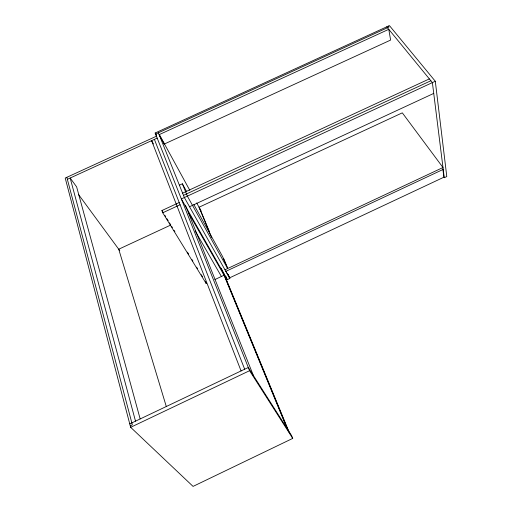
<?xml version="1.0" encoding="UTF-8"?>
<svg xmlns="http://www.w3.org/2000/svg" width="512" height="512" viewBox="0 0 512 512"><rect width="100%" height="100%" fill="white"/><g stroke="black" fill="none" stroke-linecap="round" stroke-linejoin="round"><path stroke-width="0.77" d="M129.754 423.898L248.301 367.494L291.546 435.52L292.73 438.4L193.062 486.4L130.65 427.315L65.21 178.054L156.435 136.211M130.266 425.85L132.365 424.851L66.822 177.318M130.65 427.315L249.574 370.701L292.73 438.4M224.973 269.773L442.982 167.52L402.304 112.845L199.04 207.232L211.546 237.402M225.856 271.354L443.219 169.382M214.906 279.546L224.07 275.245L188.326 212.518M249.574 370.701L155.162 133.005L389.421 25.6L435.302 81.254L181.344 198.925L227.251 279.667L229.85 278.451L228.326 274.79M189.53 206.739L433.734 93.414M170.739 225.05L118.72 249.216L166.362 406.72M179.392 185.171L182.355 183.795L186.579 191.437M182.598 193.158L429.357 78.906M183.475 195.341L430.867 80.755M205.402 281.472L206.234 283.616L162.758 212.781L161.933 210.534L179.2 202.528M162.758 212.781L180.077 204.749M67.347 179.315L157.184 138.093M164.256 144.07L390.624 40.07L388.768 29.325L159.11 134.669L164.256 144.07L163.757 142.829M388.269 26.131L389.011 27.034L155.584 134.074L156.358 135.469M386.726 26.835L432.384 82.605L444.262 177.741L446.79 176.55L435.302 81.254M78.682 194.733L119.757 250.624M161.933 210.534L163.187 212.582M164.858 215.309L165.69 216.672M166.944 218.72L168.198 220.768M169.453 222.81L170.707 224.858M171.546 226.221L172.378 227.584M174.054 230.317L174.886 231.68M187.43 252.141L188.685 254.189M192.026 259.648L192.864 261.011M196.627 267.149L197.459 268.512M201.222 274.65L202.477 276.698M195.181 230.963L221.414 276.493M225.971 271.398L229.6 277.856L443.878 177.216L442.829 168.858M229.85 278.451L184.352 197.53L158.362 132.8M153.478 143.994L151.597 140.653L241.075 370.931M228.006 274.483L228.736 275.776M155.162 133.005L156.314 135.098M193.875 204.627L222.662 256.704L227.61 268.538L187.366 196.134L182.355 183.795M159.462 134.816L189.798 190.31M196.698 202.938L201.043 210.886M223.686 258.643L227.366 267.43M199.942 208.87L209.696 232.397M225.741 276.006L227.251 279.667M223.456 272.608L289.766 433.715M222.195 270.086L287.846 429.702M221.171 268.198L287.021 428.403M185.402 205.19L253.344 375.424M154.394 139.373L244.691 369.216M140.154 418.899L76.634 186.88L70.17 178.016L135.514 421.158"/></g></svg>
